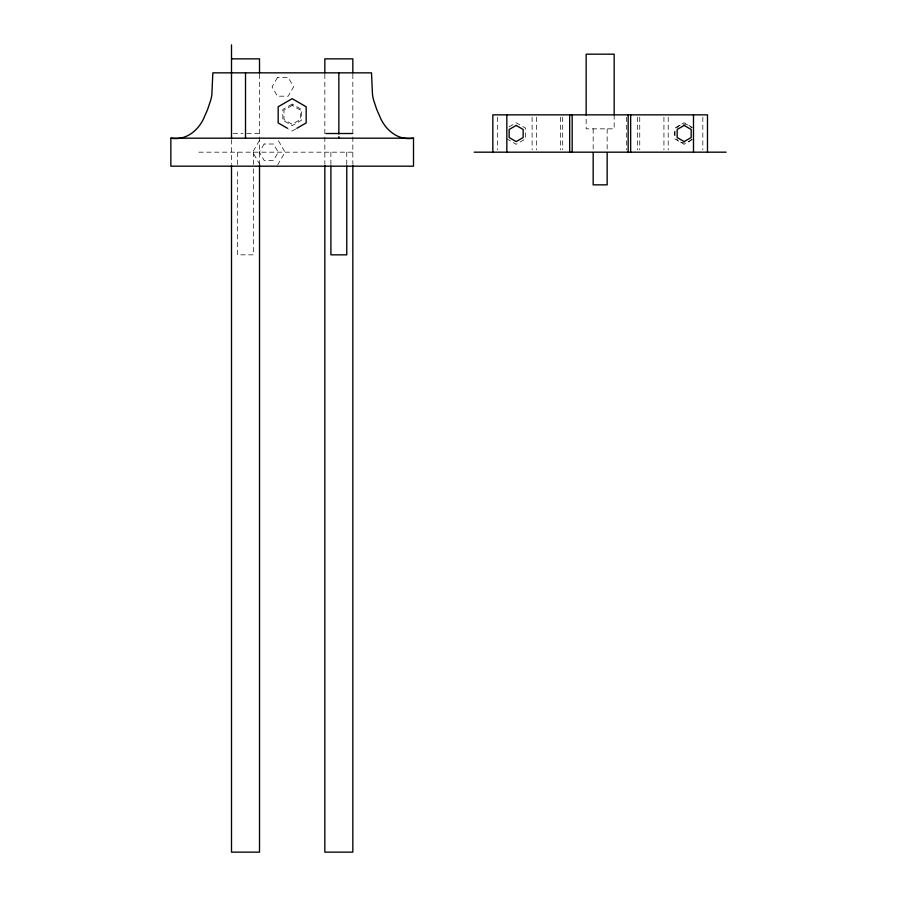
<?xml version="1.0" encoding="UTF-8"?>
<svg xmlns="http://www.w3.org/2000/svg" width="897" height="897" viewBox="0 0 897 897"><rect width="100%" height="100%" fill="white"/><g stroke="black" fill="none" stroke-linecap="round" stroke-linejoin="round"><path stroke-width="0.67" stroke-dasharray="4.49 3.36" d="M259.412 140.515L252.674 152.176L260.758 166.18M277.599 165.014L285.011 152.176L278.272 140.515M295.674 128.989L292.175 131.007L288.677 128.989M509.16 126.78L516.167 122.732L525.496 128.125L525.496 138.9L516.167 144.294L506.827 138.9M692.327 139.573L684.153 144.294L674.824 138.9L674.824 128.125L684.153 122.732L692.327 127.452M233.074 133.518L242.964 133.518M246.765 133.518L259.513 133.518M198.842 152.176L352.835 152.176M702.822 117.182L702.822 149.844M668.209 117.182L668.209 149.844M663.937 117.182L663.937 149.844M639.752 117.182L639.752 149.844M637.621 117.182L637.621 149.844M626.554 117.182L626.554 149.844M614.165 114.85L614.165 128.843L586.156 128.843L586.156 114.85M607.157 128.843L607.157 150.808M593.164 128.843L593.164 150.808M562.699 117.182L562.699 149.844M560.569 117.182L560.569 149.844M536.384 117.182L536.384 149.844M532.112 117.182L532.112 149.844M497.499 117.182L497.499 149.844M352.835 74.238L352.835 163.781M346.769 152.176L346.769 164.667M330.903 152.176L330.903 164.667M324.837 74.238L324.837 163.781M259.513 74.238L259.513 163.781M253.436 152.176L253.436 167.436M253.436 168.827L253.436 254.838L237.57 254.838L237.57 168.827M237.57 152.176L237.57 167.436M231.504 139.629L231.504 163.781M691.632 139.102A9.329 9.329 0 0 1 676.686 139.102M675.037 135.492A9.329 9.329 0 0 1 675.037 131.534M676.686 127.923A9.329 9.329 0 0 1 691.632 127.923M277.453 77.512L272.06 86.852L277.453 96.181L288.229 96.181L293.622 86.852L288.229 77.512L277.453 77.512M264.122 144.013L259.412 152.176L264.122 160.35L273.551 160.35L278.272 152.176L273.551 144.013L264.122 144.013M292.175 104.074L282.835 109.456L282.835 120.232L292.175 125.625L301.504 120.232L301.504 109.456L292.175 104.074M292.175 105.42L284.001 110.129L284.001 119.559L292.175 124.279L300.338 119.559L300.338 110.129L292.175 105.42"/><path stroke-width="1.35" d="M296.84 128.316L306.169 122.934L306.169 106.765L292.175 98.681L278.171 106.765L278.171 122.934L287.511 128.316M231.504 58.854L259.513 58.854L259.513 72.836M325.824 133.518L352.599 133.518M170.845 138.183C186.767 140.964 199.818 129.392 205.065 115.186A96.08 96.08 0 0 0 207.667 109.266L210.761 100.038A56.668 56.668 0 0 0 211.838 94.959L212.847 72.848L371.504 72.848L372.513 94.959A56.668 56.668 0 0 0 373.589 100.038L376.673 109.266A96.08 96.08 0 0 0 379.285 115.186C384.521 129.392 397.584 140.964 413.506 138.183L413.506 166.18L170.845 166.18L170.845 138.183L413.506 138.183M474.165 152.176L726.155 152.176M707.486 152.176L707.486 114.85L492.834 114.85L492.834 152.176M693.493 114.85L693.493 152.176M630.658 114.85L630.658 152.176M628.158 114.85L628.158 152.176M614.165 114.85L614.165 54.179L586.156 54.179L586.156 114.85M607.157 152.647L607.157 184.849L593.164 184.849L593.164 152.647M572.163 114.85L572.163 152.176M569.662 114.85L569.662 152.176M506.827 114.85L506.827 152.176M352.835 72.836L352.835 58.854L324.837 58.854L324.837 72.836M352.835 165.183L352.835 852.15L324.837 852.15L324.837 165.183M346.769 166.057L346.769 254.838L330.903 254.838L330.903 166.057M338.842 72.848L338.842 134.012M338.842 136.658L338.842 138.172M259.513 165.183L259.513 852.15L231.504 852.15L231.504 165.183M245.509 72.848L245.509 138.172M231.504 44.85L231.504 138.239M516.167 125.434L509.16 129.471L509.16 137.555L516.167 141.591L523.164 137.555L523.164 129.471L516.167 125.434M684.153 125.434L677.157 129.471L677.157 137.555L684.153 141.591L691.161 137.555L691.161 129.471L684.153 125.434"/></g></svg>
